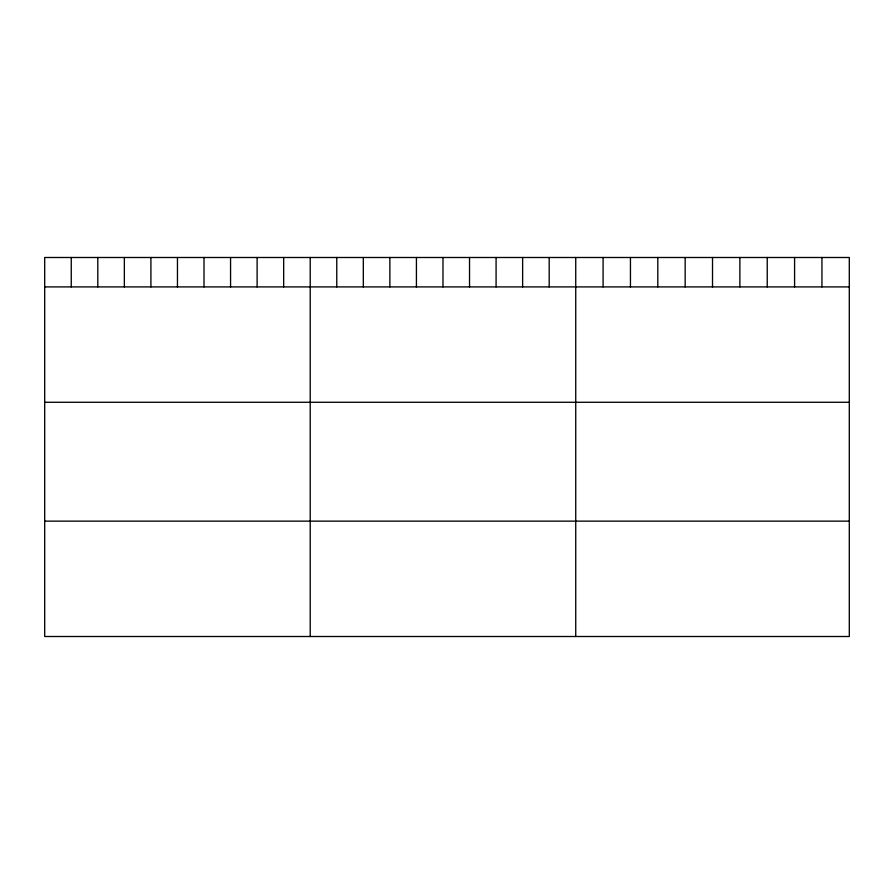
<?xml version="1.0" encoding="UTF-8"?>
<svg xmlns="http://www.w3.org/2000/svg" width="894" height="894" viewBox="0 0 894 894"><rect width="100%" height="100%" fill="white"/><g stroke="black" fill="none" stroke-linecap="round" stroke-linejoin="round"><path stroke-width="1.34" d="M849.3 286.907L849.3 636.506L44.7 636.506L44.7 257.494L849.3 257.494L849.3 286.907L44.7 286.907M44.7 402.278L849.3 402.278M44.7 521.135L849.3 521.135M821.944 257.494L821.944 286.907M794.587 257.494L794.587 286.907M767.231 257.494L767.231 286.907M739.874 257.494L739.874 286.907M712.518 257.494L712.518 286.907M685.162 257.494L685.162 286.907M657.805 257.494L657.805 286.907M630.449 257.494L630.449 286.907M603.092 257.494L603.092 286.907M575.736 257.494L575.736 636.506M549.184 257.494L549.184 286.907M522.632 257.494L522.632 286.907M496.081 257.494L496.081 286.907M469.529 257.494L469.529 286.907M442.977 257.494L442.977 286.907M416.425 257.494L416.425 286.907M389.873 257.494L389.873 286.907M363.322 257.494L363.322 286.907M336.77 257.494L336.77 286.907M310.218 257.494L310.218 636.506M283.666 257.494L283.666 286.907M257.114 257.494L257.114 286.907M230.563 257.494L230.563 286.907M204.011 257.494L204.011 286.907M177.459 257.494L177.459 286.907M150.907 257.494L150.907 286.907M124.355 257.494L124.355 286.907M97.804 257.494L97.804 286.907M71.252 257.494L71.252 286.907"/></g></svg>
